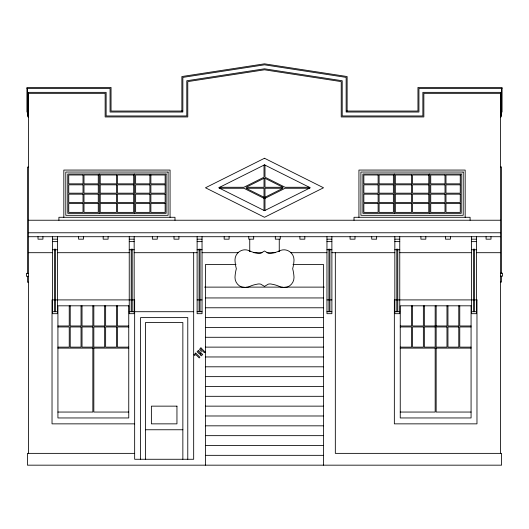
<?xml version="1.0" encoding="UTF-8"?>
<svg xmlns="http://www.w3.org/2000/svg" width="529" height="529" viewBox="0 0 529 529"><rect width="100%" height="100%" fill="white"/><g stroke="black" fill="none" stroke-linecap="round" stroke-linejoin="round"><path stroke-width="0.79" d="M200.603 353.775L199.902 354.47L201.298 355.865L202.686 354.47L199.902 351.692L199.208 352.387L198.514 351.692L199.208 350.991L198.514 350.297L197.125 351.692L199.208 353.775L199.902 353.081L201.298 354.47M264.989 197.244L282.942 188.264L264.989 188.264L264.989 210.436M264.989 198.342L285.144 188.264L309.339 188.264M26.939 88.422L110.065 88.422L110.065 112.029L182.855 112.029L182.855 77.386L264.5 64.822L346.145 77.386L346.145 112.029L418.935 112.029L418.935 88.422L502.061 88.422M27.435 92.357L106.131 92.357L106.131 115.963L186.79 115.963L186.79 80.758L264.5 68.803L342.21 80.758L342.21 115.963L422.869 115.963L422.869 92.357L501.565 92.357M27.925 93.342L105.145 93.342L105.145 116.949L187.775 116.949L187.775 81.605L264.5 69.802L341.225 81.605L341.225 116.949L423.855 116.949L423.855 93.342L501.075 93.342M182.287 111.044L111.044 111.044L111.044 87.437L26.939 87.437L26.939 112.029L27.435 112.029M346.713 111.044L417.956 111.044L417.956 87.437L502.061 87.437L502.061 112.029L501.565 112.029M27.925 115.963L27.435 115.963L27.435 88.422M501.075 115.963L501.565 115.963L501.565 88.422M28.421 116.949L27.925 116.949L27.925 92.357M500.579 116.949L501.075 116.949L501.075 92.357M500.579 166.966L501.565 166.966L501.565 273.202M28.421 167.118L27.435 167.118L27.435 273.354M219.661 187.279L243.856 187.279L264.011 177.202L264.011 165.108M309.339 187.279L285.144 187.279L264.989 177.202L264.989 165.108M219.661 188.264L243.856 188.264L264.011 198.342M28.421 220.236L500.579 220.236M28.421 232.773L500.579 232.773M28.421 236.714L500.579 236.714M52.516 239.168L57.436 239.168M129.241 239.168L134.161 239.168M197.119 239.168L202.038 239.168M326.962 239.168L331.881 239.168M394.839 239.168L399.759 239.168M471.564 239.168L476.484 239.168M52.516 241.627L57.436 241.627M129.241 241.627L134.161 241.627M197.119 241.627L202.038 241.627M326.962 241.627L331.881 241.627M394.839 241.627L399.759 241.627M471.564 241.627L476.484 241.627M52.516 249.748L57.436 249.748M129.241 249.748L134.161 249.748M197.119 249.748L202.038 249.748M326.962 249.748L331.881 249.748M394.839 249.748L399.759 249.748M471.564 249.748L476.484 249.748M249.252 250.991L249.748 250.991A30.279 30.279 0 0 0 257.12 253.206A7.042 7.042 0 0 0 260.81 253.206L264.5 250.991L268.19 253.206A7.042 7.042 0 0 0 271.88 253.206A30.279 30.279 0 0 0 279.252 250.991A10.031 10.031 0 0 1 287.591 250.488C291.38 251.936 294.025 255.791 294.012 259.845A40.68 40.68 0 0 1 293.588 264.275L293.582 264.308A40.885 40.885 0 0 1 292.663 268.699A40.885 40.885 0 0 1 294.012 277.553C294.025 281.607 291.38 285.462 287.591 286.91A10.031 10.031 0 0 1 279.252 286.407A30.279 30.279 0 0 0 271.88 284.192A7.042 7.042 0 0 0 268.19 284.192L264.5 286.407L260.81 284.192A7.042 7.042 0 0 0 257.12 284.192A30.279 30.279 0 0 0 249.748 286.407A10.031 10.031 0 0 1 241.409 286.91C237.62 285.462 234.975 281.607 234.988 277.553A40.859 40.859 0 0 1 236.337 268.706A40.885 40.885 0 0 1 235.418 264.308L235.412 264.275A40.68 40.68 0 0 1 234.988 259.845C234.975 255.791 237.62 251.936 241.409 250.488A10.031 10.031 0 0 1 249.748 250.991M279.252 250.991L279.748 250.991M250.237 251.301L249.748 251.301L249.748 239.168M278.763 251.242L279.252 251.242L279.252 239.168M28.421 252.697L52.516 252.697M57.436 252.697L129.241 252.697M134.161 252.697L197.119 252.697M202.038 252.697L238.202 252.697M253.814 252.697L262.034 252.697M266.966 252.697L275.186 252.697M290.798 252.697L326.962 252.697M331.881 252.697L394.839 252.697M399.759 252.697L471.564 252.697M476.484 252.697L500.579 252.697M236.02 264.5L205.477 264.5L205.477 465.17M292.98 264.5L323.523 264.5L323.523 465.17M500.579 273.202L502.55 273.202L502.55 276.151L500.579 276.151M28.421 273.354L26.45 273.354L26.45 276.303L28.421 276.303M500.579 282.056L501.565 282.056L501.565 276.151M28.421 282.208L27.435 282.208L27.435 276.303M204.578 287.121L244.279 287.121M245.925 287.121L283.075 287.121M284.721 287.121L324.422 287.121M205.477 297.946L323.523 297.946M197.119 299.91L202.038 299.91M326.962 299.91L331.881 299.91M205.477 307.779L323.523 307.779M52.516 311.713L57.436 311.713M129.241 311.713L134.161 311.713M134.657 311.713L193.674 311.713M197.119 311.713L202.038 311.713M326.962 311.713L331.881 311.713M394.839 311.713L399.759 311.713M471.564 311.713L476.484 311.713M205.477 317.618L323.523 317.618M57.925 325.983L69.239 325.983L69.239 305.815M128.752 325.983L117.438 325.983L117.438 305.815M400.248 325.983L411.562 325.983L411.562 305.815M471.075 325.983L459.761 325.983L459.761 305.815M57.925 326.962L69.239 326.962L69.239 347.13L57.925 347.13M128.752 326.962L117.438 326.962L117.438 347.13L128.752 347.13M400.248 326.962L411.562 326.962L411.562 347.13L400.248 347.13M471.075 326.962L459.761 326.962L459.761 347.13L471.075 347.13M205.477 327.458L323.523 327.458M205.477 337.29L323.523 337.29M205.477 347.13L323.523 347.13M57.925 348.115L128.752 348.115M400.248 348.115L471.075 348.115M205.477 356.963L323.523 356.963M205.477 366.802L323.523 366.802M205.477 376.641L323.523 376.641M205.477 386.474L323.523 386.474M205.477 396.314L323.523 396.314M205.477 406.146L323.523 406.146M57.925 412.051L92.846 412.051L92.846 348.115M128.752 412.051L93.831 412.051L93.831 348.115M400.248 412.051L435.169 412.051L435.169 348.115M471.075 412.051L436.154 412.051L436.154 348.115M205.477 415.986L323.523 415.986M134.657 423.855L52.027 423.855L52.027 299.91L134.657 299.91L134.657 459.271L193.674 459.271L193.674 252.697M205.477 425.825L323.523 425.825M145.475 429.76L182.855 429.76M205.477 435.658L323.523 435.658M205.477 445.497L323.523 445.497M134.657 453.366L27.435 453.366L27.435 465.17L501.565 465.17L501.565 453.366L335.326 453.366L335.326 252.697M205.477 455.337L323.523 455.337M264.011 197.244L246.058 188.264L264.011 188.264L264.011 210.436M200.941 349.266L201.635 349.96M500.579 93.342L500.579 453.366M490.991 236.714L490.991 239.168L486.072 239.168L486.072 236.714M476.484 236.714L476.484 313.684L471.564 313.684L471.564 236.714M474.513 249.02L474.513 311.713M473.534 249.02L473.534 311.713M470.089 220.236L470.089 217.287L354.013 217.287L354.013 220.236M465.17 217.287L465.17 170.067L358.933 170.067L358.933 217.287M458.775 305.815L458.775 325.983L447.957 325.983L447.957 305.815M450.417 236.714L450.417 239.168L445.497 239.168L445.497 236.714M446.972 305.815L446.972 325.983L424.351 325.983L424.351 305.815M436.154 305.815L436.154 325.983M435.169 305.815L435.169 325.983M429.76 174.001L429.76 213.346M425.825 236.714L425.825 239.168L420.905 239.168L420.905 236.714M423.365 305.815L423.365 325.983L412.541 325.983L412.541 305.815M399.759 236.714L399.759 313.684L394.839 313.684L394.839 236.714M397.788 249.02L397.788 311.713M396.803 249.02L396.803 311.713M394.343 174.001L394.343 213.346M376.641 236.714L376.641 239.168L371.722 239.168L371.722 236.714M354.999 236.714L354.999 239.168L350.079 239.168L350.079 236.714M347.13 111.044L347.13 76.54L264.5 63.83L181.87 76.54L181.87 111.044M331.881 236.714L331.881 313.684L326.962 313.684L326.962 236.714M329.917 249.02L329.917 311.713M328.932 249.02L328.932 311.713M304.83 236.714L304.83 239.168L299.91 239.168L299.91 236.714M280.238 236.714L280.238 239.168L275.318 239.168L275.318 236.714M253.682 236.714L253.682 239.168L248.762 239.168L248.762 236.714M229.09 236.714L229.09 239.168L224.17 239.168L224.17 236.714M202.038 236.714L202.038 313.684L197.119 313.684L197.119 236.714M200.068 249.02L200.068 311.713M199.083 249.02L199.083 311.713M187.775 459.271L187.775 317.618L140.555 317.618L140.555 459.271M182.855 459.271L182.855 322.538L145.475 322.538L145.475 459.271M178.921 236.714L178.921 239.168L174.001 239.168L174.001 236.714M174.987 220.236L174.987 217.287L58.911 217.287L58.911 220.236M170.067 217.287L170.067 170.067L63.83 170.067L63.83 217.287M157.278 236.714L157.278 239.168L152.359 239.168L152.359 236.714M150.884 174.987L150.884 183.841L165.147 183.841L165.147 174.987L135.636 174.987L135.636 183.841L149.899 183.841L149.899 174.987M134.657 174.001L134.657 213.346M134.161 236.714L134.161 313.684L129.241 313.684L129.241 236.714M132.197 249.02L132.197 311.713M131.212 249.02L131.212 311.713M116.459 305.815L116.459 325.983L105.635 325.983L105.635 305.815M108.095 236.714L108.095 239.168L103.175 239.168L103.175 236.714M104.649 305.815L104.649 325.983L93.831 325.983L93.831 305.815M99.24 174.001L99.24 213.346M92.846 305.815L92.846 325.983L82.028 325.983L82.028 305.815M83.503 236.714L83.503 239.168L78.583 239.168L78.583 236.714M81.043 305.815L81.043 325.983L70.225 325.983L70.225 305.815M57.436 236.714L57.436 313.684L52.516 313.684L52.516 236.714M55.466 249.02L55.466 311.713M54.487 249.02L54.487 311.713M42.928 236.714L42.928 239.168L38.009 239.168L38.009 236.714M28.421 93.342L28.421 453.366M195.73 353.081L194.004 354.807L194.698 355.508L195.73 354.47L199.208 357.948L199.902 357.254L195.73 353.081M200.941 347.877L199.545 349.266L201.635 351.349L202.329 350.654L204.419 352.744L205.113 352.049L200.941 347.877M264.5 158.264L205.477 187.775L264.5 217.287L323.523 187.775L264.5 158.264M264.5 164.863L218.675 187.775L264.5 210.687L310.325 187.775L264.5 164.863M264.011 178.306L246.058 187.279L264.011 187.279L264.011 178.306M168.096 172.037L65.794 172.037L65.794 215.316L168.096 215.316L168.096 172.037M463.206 172.037L360.904 172.037L360.904 215.316L463.206 215.316L463.206 172.037M166.132 174.001L67.765 174.001L67.765 213.346L166.132 213.346L166.132 174.001M461.235 174.001L362.868 174.001L362.868 213.346L461.235 213.346L461.235 174.001M83.013 174.987L68.75 174.987L68.75 183.841L83.013 183.841L83.013 174.987M98.262 174.987L83.992 174.987L83.992 183.841L98.262 183.841L98.262 174.987M116.459 174.987L100.226 174.987L100.226 183.841L116.459 183.841L116.459 174.987M133.672 174.987L117.438 174.987L117.438 183.841L133.672 183.841L133.672 174.987M378.116 174.987L363.853 174.987L363.853 183.841L378.116 183.841L378.116 174.987M393.364 174.987L379.101 174.987L379.101 183.841L393.364 183.841L393.364 174.987M411.562 174.987L395.328 174.987L395.328 183.841L411.562 183.841L411.562 174.987M428.774 174.987L412.541 174.987L412.541 183.841L428.774 183.841L428.774 174.987M445.008 174.987L430.738 174.987L430.738 183.841L445.008 183.841L445.008 174.987M460.25 174.987L445.987 174.987L445.987 183.841L460.25 183.841L460.25 174.987M83.013 184.819L68.75 184.819L68.75 193.184L83.013 193.184L83.013 184.819M98.262 184.819L83.992 184.819L83.992 193.184L98.262 193.184L98.262 184.819M116.459 184.819L100.226 184.819L100.226 193.184L116.459 193.184L116.459 184.819M133.672 184.819L117.438 184.819L117.438 193.184L133.672 193.184L133.672 184.819M149.899 184.819L135.636 184.819L135.636 193.184L149.899 193.184L149.899 184.819M165.147 184.819L150.884 184.819L150.884 193.184L165.147 193.184L165.147 184.819M378.116 184.819L363.853 184.819L363.853 193.184L378.116 193.184L378.116 184.819M393.364 184.819L379.101 184.819L379.101 193.184L393.364 193.184L393.364 184.819M411.562 184.819L395.328 184.819L395.328 193.184L411.562 193.184L411.562 184.819M428.774 184.819L412.541 184.819L412.541 193.184L428.774 193.184L428.774 184.819M445.008 184.819L430.738 184.819L430.738 193.184L445.008 193.184L445.008 184.819M460.25 184.819L445.987 184.819L445.987 193.184L460.25 193.184L460.25 184.819M282.942 187.279L264.989 187.279L264.989 178.306L282.942 187.279M83.013 194.169L68.75 194.169L68.75 202.528L83.013 202.528L83.013 194.169M98.262 194.169L83.992 194.169L83.992 202.528L98.262 202.528L98.262 194.169M116.459 194.169L100.226 194.169L100.226 202.528L116.459 202.528L116.459 194.169M133.672 194.169L117.438 194.169L117.438 202.528L133.672 202.528L133.672 194.169M149.899 194.169L135.636 194.169L135.636 202.528L149.899 202.528L149.899 194.169M165.147 194.169L150.884 194.169L150.884 202.528L165.147 202.528L165.147 194.169M378.116 194.169L363.853 194.169L363.853 202.528L378.116 202.528L378.116 194.169M393.364 194.169L379.101 194.169L379.101 202.528L393.364 202.528L393.364 194.169M411.562 194.169L395.328 194.169L395.328 202.528L411.562 202.528L411.562 194.169M428.774 194.169L412.541 194.169L412.541 202.528L428.774 202.528L428.774 194.169M445.008 194.169L430.738 194.169L430.738 202.528L445.008 202.528L445.008 194.169M460.25 194.169L445.987 194.169L445.987 202.528L460.25 202.528L460.25 194.169M83.013 203.513L68.75 203.513L68.75 212.367L83.013 212.367L83.013 203.513M98.262 203.513L83.992 203.513L83.992 212.367L98.262 212.367L98.262 203.513M116.459 203.513L100.226 203.513L100.226 212.367L116.459 212.367L116.459 203.513M133.672 203.513L117.438 203.513L117.438 212.367L133.672 212.367L133.672 203.513M149.899 203.513L135.636 203.513L135.636 212.367L149.899 212.367L149.899 203.513M165.147 203.513L150.884 203.513L150.884 212.367L165.147 212.367L165.147 203.513M378.116 203.513L363.853 203.513L363.853 212.367L378.116 212.367L378.116 203.513M393.364 203.513L379.101 203.513L379.101 212.367L393.364 212.367L393.364 203.513M411.562 203.513L395.328 203.513L395.328 212.367L411.562 212.367L411.562 203.513M428.774 203.513L412.541 203.513L412.541 212.367L428.774 212.367L428.774 203.513M445.008 203.513L430.738 203.513L430.738 212.367L445.008 212.367L445.008 203.513M460.25 203.513L445.987 203.513L445.987 212.367L460.25 212.367L460.25 203.513M476.973 299.91L394.343 299.91L394.343 423.855L476.973 423.855L476.973 299.91M128.752 305.815L57.925 305.815L57.925 417.956L128.752 417.956L128.752 305.815M471.075 305.815L400.248 305.815L400.248 417.956L471.075 417.956L471.075 305.815M81.043 326.962L70.225 326.962L70.225 347.13L81.043 347.13L81.043 326.962M92.846 326.962L82.028 326.962L82.028 347.13L92.846 347.13L92.846 326.962M104.649 326.962L93.831 326.962L93.831 347.13L104.649 347.13L104.649 326.962M116.459 326.962L105.635 326.962L105.635 347.13L116.459 347.13L116.459 326.962M423.365 326.962L412.541 326.962L412.541 347.13L423.365 347.13L423.365 326.962M435.169 326.962L424.351 326.962L424.351 347.13L435.169 347.13L435.169 326.962M446.972 326.962L436.154 326.962L436.154 347.13L446.972 347.13L446.972 326.962M458.775 326.962L447.957 326.962L447.957 347.13L458.775 347.13L458.775 326.962M176.951 406.146L151.38 406.146L151.38 423.855L176.951 423.855L176.951 406.146"/></g></svg>
